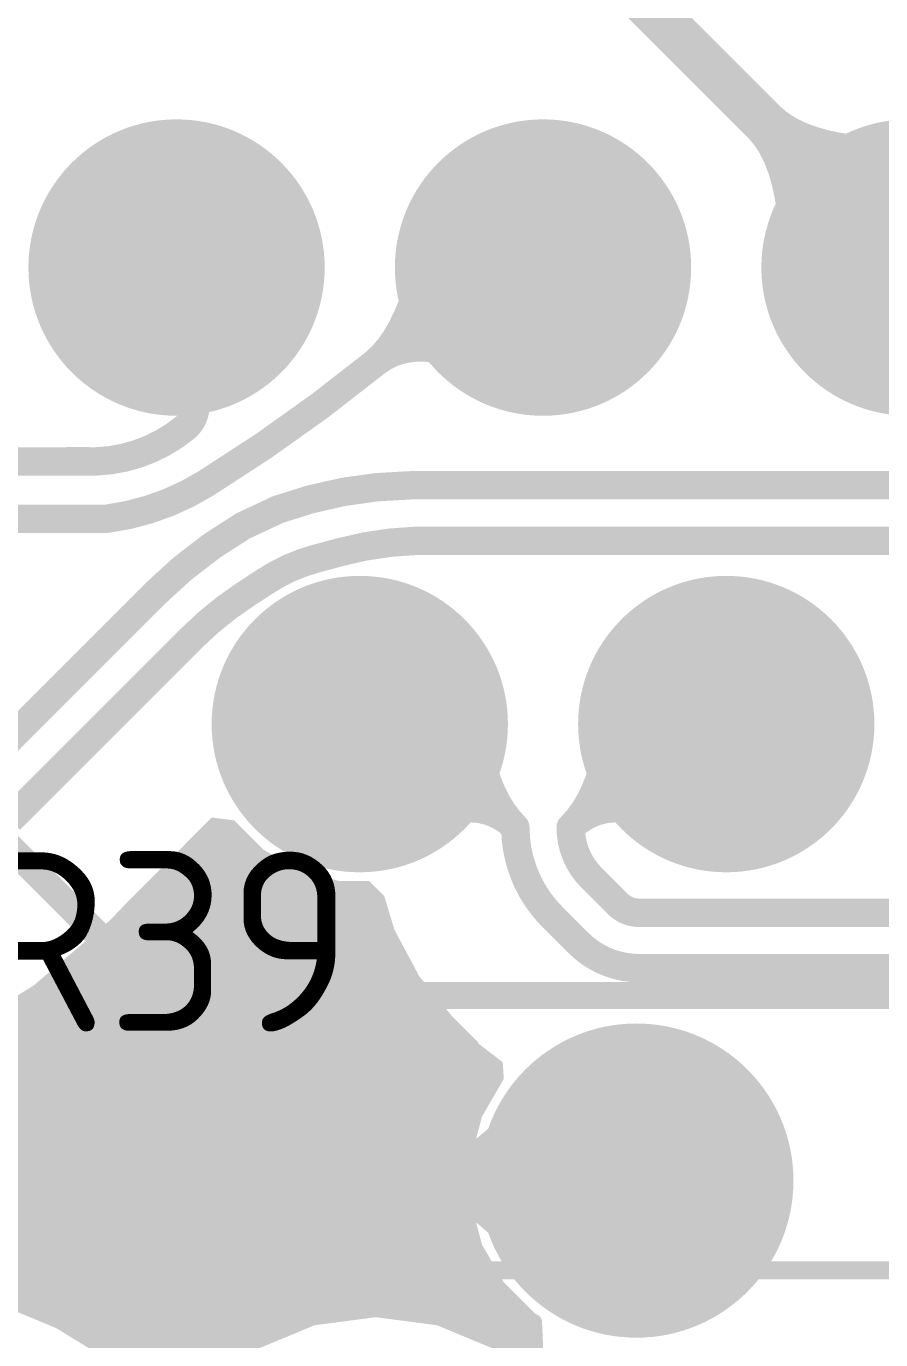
# Model space of a CAD drawing. Header units: inches. Extents: x -0.1 to 94.8, y -0.8 to 67.1.
# Drawn here: x 64.16 to 68.92, y 33.88 to 41.19 of the extents above; entities that cross this region are included whole.
import ezdxf

# ---------------------------------------------------------------- set-up
doc = ezdxf.new("R2010")
doc.units = ezdxf.units.IN
for name, color, linetype in [('Assembly Notes', 56, 'Continuous'), ('Board Layer Stack Bottom Solder', 6, 'Continuous'), ('Bottom Layer', 5, 'Continuous'), ('Layer 1', 76, 'Continuous'), ('Layer 2', 16, 'Continuous'), ('Mechanical 20', 56, 'Continuous'), ('Multi-Layer', 9, 'Continuous'), ('Pad Holes', 156, 'Continuous'), ('Top Layer', 1, 'Continuous'), ('Top Overlay', 2, 'Continuous'), ('Top Paste', 8, 'Continuous'), ('Top Solder', 216, 'Continuous')]:
    doc.layers.add(name, color=color, linetype=linetype)
doc.styles.add('GOST type B', font='', dxfattribs={"height": 0.2})
doc.styles.get('GOST type B').set_extended_font_data('GOST type B')

# ---------------------------------------------------------------- blocks, each defined once
blk = doc.blocks.new('JK00136NL_B_55')
at = {"layer": 'Mechanical 20'}
blk.add_lwpolyline([(17.51000054, 10.24199882, 0.0999998, 0.0999998, 0), (17.51000054, -10.24199882, 0.0999998, 0.0999998, 0)], format="xyseb", dxfattribs=at)
blk = doc.blocks.new('JK00136NL_B_56')
at = {"layer": 'Board Layer Stack Bottom Solder'}
h = blk.add_hatch(color=6, dxfattribs=at)
edge = h.paths.add_edge_path()
edge.add_arc((9.660001, 5.09999996), 0.8245983, 0, 360)
h = blk.add_hatch(color=6, dxfattribs=at)
edge = h.paths.add_edge_path()
edge.add_arc((12.200001, 4.07999946), 0.8245983, 0, 360)
h = blk.add_hatch(color=6, dxfattribs=at)
edge = h.paths.add_edge_path()
edge.add_arc((14.740001, 3.58000046), 0.8741003599999999, 0, 360)
h = blk.add_hatch(color=6, dxfattribs=at)
edge = h.paths.add_edge_path()
edge.add_arc((9.660001, 3.05999896), 0.8245983, 0, 360)
h = blk.add_hatch(color=6, dxfattribs=at)
edge = h.paths.add_edge_path()
edge.add_arc((12.200001, 2.040001), 0.8245983, 0, 360)
h = blk.add_hatch(color=6, dxfattribs=at)
edge = h.paths.add_edge_path()
edge.add_arc((9.660001, 1.0200005), 0.8245983, 0, 360)
at = {"layer": 'Bottom Layer'}
h = blk.add_hatch(color=5, dxfattribs=at)
edge = h.paths.add_edge_path()
edge.add_arc((9.660001, 5.09999996), 0.7229983, 0, 360)
h = blk.add_hatch(color=5, dxfattribs=at)
edge = h.paths.add_edge_path()
edge.add_arc((12.200001, 4.07999946), 0.7229983, 0, 360)
h = blk.add_hatch(color=5, dxfattribs=at)
edge = h.paths.add_edge_path()
edge.add_arc((14.740001, 3.58000046), 0.77250036, 0, 360)
h = blk.add_hatch(color=5, dxfattribs=at)
edge = h.paths.add_edge_path()
edge.add_arc((9.660001, 3.05999896), 0.7229983, 0, 360)
h = blk.add_hatch(color=5, dxfattribs=at)
edge = h.paths.add_edge_path()
edge.add_arc((12.200001, 2.040001), 0.7229983, 0, 360)
h = blk.add_hatch(color=5, dxfattribs=at)
edge = h.paths.add_edge_path()
edge.add_arc((9.660001, 1.0200005), 0.7229983, 0, 360)
at = {"layer": 'Layer 1'}
h = blk.add_hatch(color=76, dxfattribs=at)
edge = h.paths.add_edge_path()
edge.add_arc((9.660001, 5.09999996), 0.7229983, 0, 360)
h = blk.add_hatch(color=76, dxfattribs=at)
edge = h.paths.add_edge_path()
edge.add_arc((12.200001, 4.07999946), 0.7229983, 0, 360)
h = blk.add_hatch(color=76, dxfattribs=at)
edge = h.paths.add_edge_path()
edge.add_arc((14.740001, 3.58000046), 0.77250036, 0, 360)
h = blk.add_hatch(color=76, dxfattribs=at)
edge = h.paths.add_edge_path()
edge.add_arc((9.660001, 3.05999896), 0.7229983, 0, 360)
h = blk.add_hatch(color=76, dxfattribs=at)
edge = h.paths.add_edge_path()
edge.add_arc((12.200001, 2.040001), 0.7229983, 0, 360)
h = blk.add_hatch(color=76, dxfattribs=at)
edge = h.paths.add_edge_path()
edge.add_arc((9.660001, 1.0200005), 0.7229983, 0, 360)
at = {"layer": 'Layer 2'}
h = blk.add_hatch(color=16, dxfattribs=at)
edge = h.paths.add_edge_path()
edge.add_arc((9.660001, 5.09999996), 0.7229983, 0, 360)
h = blk.add_hatch(color=16, dxfattribs=at)
edge = h.paths.add_edge_path()
edge.add_arc((12.200001, 4.07999946), 0.7229983, 0, 360)
h = blk.add_hatch(color=16, dxfattribs=at)
edge = h.paths.add_edge_path()
edge.add_arc((14.740001, 3.58000046), 0.77250036, 0, 360)
h = blk.add_hatch(color=16, dxfattribs=at)
edge = h.paths.add_edge_path()
edge.add_arc((9.660001, 3.05999896), 0.7229983, 0, 360)
h = blk.add_hatch(color=16, dxfattribs=at)
edge = h.paths.add_edge_path()
edge.add_arc((12.200001, 2.040001), 0.7229983, 0, 360)
h = blk.add_hatch(color=16, dxfattribs=at)
edge = h.paths.add_edge_path()
edge.add_arc((9.660001, 1.0200005), 0.7229983, 0, 360)
at = {"layer": 'Multi-Layer'}
h = blk.add_hatch(color=9, dxfattribs=at)
edge = h.paths.add_edge_path()
edge.add_arc((9.660001, 5.09999996), 0.7229983, 0, 360)
h = blk.add_hatch(color=9, dxfattribs=at)
edge = h.paths.add_edge_path()
edge.add_arc((12.200001, 4.07999946), 0.7229983, 0, 360)
h = blk.add_hatch(color=9, dxfattribs=at)
edge = h.paths.add_edge_path()
edge.add_arc((14.740001, 3.58000046), 0.77250036, 0, 360)
h = blk.add_hatch(color=9, dxfattribs=at)
edge = h.paths.add_edge_path()
edge.add_arc((9.660001, 3.05999896), 0.7229983, 0, 360)
h = blk.add_hatch(color=9, dxfattribs=at)
edge = h.paths.add_edge_path()
edge.add_arc((12.200001, 2.040001), 0.7229983, 0, 360)
h = blk.add_hatch(color=9, dxfattribs=at)
edge = h.paths.add_edge_path()
edge.add_arc((9.660001, 1.0200005), 0.7229983, 0, 360)
at = {"layer": 'Pad Holes'}
h = blk.add_hatch(color=7, dxfattribs=at)
edge = h.paths.add_edge_path()
edge.add_arc((9.660001, 5.09999996), 0.44500038, 0, 360)
h = blk.add_hatch(color=7, dxfattribs=at)
edge = h.paths.add_edge_path()
edge.add_arc((12.200001, 4.07999946), 0.44500038, 0, 360)
h = blk.add_hatch(color=7, dxfattribs=at)
edge = h.paths.add_edge_path()
edge.add_arc((14.740001, 3.58000046), 0.51500024, 0, 360)
h = blk.add_hatch(color=7, dxfattribs=at)
edge = h.paths.add_edge_path()
edge.add_arc((9.660001, 3.05999896), 0.44500038, 0, 360)
h = blk.add_hatch(color=7, dxfattribs=at)
edge = h.paths.add_edge_path()
edge.add_arc((12.200001, 2.040001), 0.44500038, 0, 360)
h = blk.add_hatch(color=7, dxfattribs=at)
edge = h.paths.add_edge_path()
edge.add_arc((9.660001, 1.0200005), 0.44500038, 0, 360)
at = {"layer": 'Top Layer'}
h = blk.add_hatch(color=1, dxfattribs=at)
edge = h.paths.add_edge_path()
edge.add_arc((9.660001, 5.09999996), 0.7229983, 0, 360)
h = blk.add_hatch(color=1, dxfattribs=at)
edge = h.paths.add_edge_path()
edge.add_arc((12.200001, 4.07999946), 0.7229983, 0, 360)
h = blk.add_hatch(color=1, dxfattribs=at)
edge = h.paths.add_edge_path()
edge.add_arc((14.740001, 3.58000046), 0.77250036, 0, 360)
h = blk.add_hatch(color=1, dxfattribs=at)
edge = h.paths.add_edge_path()
edge.add_arc((9.660001, 3.05999896), 0.7229983, 0, 360)
h = blk.add_hatch(color=1, dxfattribs=at)
edge = h.paths.add_edge_path()
edge.add_arc((12.200001, 2.040001), 0.7229983, 0, 360)
h = blk.add_hatch(color=1, dxfattribs=at)
edge = h.paths.add_edge_path()
edge.add_arc((9.660001, 1.0200005), 0.7229983, 0, 360)
at = {"layer": 'Top Solder'}
h = blk.add_hatch(color=216, dxfattribs=at)
edge = h.paths.add_edge_path()
edge.add_arc((9.660001, 5.09999996), 0.8245983, 0, 360)
h = blk.add_hatch(color=216, dxfattribs=at)
edge = h.paths.add_edge_path()
edge.add_arc((12.200001, 4.07999946), 0.8245983, 0, 360)
h = blk.add_hatch(color=216, dxfattribs=at)
edge = h.paths.add_edge_path()
edge.add_arc((14.740001, 3.58000046), 0.8741003599999999, 0, 360)
h = blk.add_hatch(color=216, dxfattribs=at)
edge = h.paths.add_edge_path()
edge.add_arc((9.660001, 3.05999896), 0.8245983, 0, 360)
h = blk.add_hatch(color=216, dxfattribs=at)
edge = h.paths.add_edge_path()
edge.add_arc((12.200001, 2.040001), 0.8245983, 0, 360)
h = blk.add_hatch(color=216, dxfattribs=at)
edge = h.paths.add_edge_path()
edge.add_arc((9.660001, 1.0200005), 0.8245983, 0, 360)
blk = doc.blocks.new('0402R_64')
at = {"layer": 'Top Layer'}
for points in [[(-0.9144990599999999, -0.3049993899999999), (-0.9144990599999999, 0.30499939), (-0.27949906, 0.3049993899999999), (-0.27949906, -0.30499939)], [(0.27949906, -0.3049993899999999), (0.27949906, 0.30499939), (0.9144990599999999, 0.3049993899999999), (0.9144990599999999, -0.30499939)]]:
    blk.add_hatch(color=1, dxfattribs=at).paths.add_polyline_path(points)
at = {"layer": 'Top Paste'}
for points in [[(-0.9144990599999999, -0.3049993899999999), (-0.9144990599999999, 0.30499939), (-0.27949906, 0.3049993899999999), (-0.27949906, -0.30499939)], [(0.27949906, -0.3049993899999999), (0.27949906, 0.30499939), (0.9144990599999999, 0.3049993899999999), (0.9144990599999999, -0.30499939)]]:
    blk.add_hatch(color=8, dxfattribs=at).paths.add_polyline_path(points)
at = {"layer": 'Top Solder'}
for points in [[(-1.01609906, -0.40659939), (-1.01609906, 0.40659939), (-0.17789906, 0.40659939), (-0.17789906, -0.40659939)], [(0.17789906, -0.40659939), (0.17789906, 0.40659939), (1.01609906, 0.40659939), (1.01609906, -0.40659939)]]:
    blk.add_hatch(color=216, dxfattribs=at).paths.add_polyline_path(points)
at = {"layer": 'Assembly Notes'}
for points in [[(-1.00000054, -0.3999992, 0.1499997, 0.1499997, 0), (-1.00000054, 0.3999992, 0.1499997, 0.1499997, 0)], [(-1.00000054, 0.3999992, 0.1499997, 0.1499997, 0), (1.00000054, 0.3999992, 0.1499997, 0.1499997, 0)], [(1.00000054, -0.3999992, 0.1499997, 0.1499997, 0), (1.00000054, 0.3999992, 0.1499997, 0.1499997, 0)], [(-1.00000054, -0.3999992, 0.1499997, 0.1499997, 0), (1.00000054, -0.3999992, 0.1499997, 0.1499997, 0)]]:
    blk.add_lwpolyline(points, format="xyseb", dxfattribs=at)
for points in [[(-1.0375011, 0.3999992, 0.07499858, 0.07499858, 1), (-0.96249998, 0.3999992, 0.07499858, 0.07499858, 1)], [(-1.0375011, 0.3999992, 0.07499858, 0.07499858, 1), (-0.96249998, 0.3999992, 0.07499858, 0.07499858, 1)], [(0.96249998, 0.3999992, 0.07499858, 0.07499858, 1), (1.0375011, 0.3999992, 0.07499858, 0.07499858, 1)], [(0.96249998, 0.3999992, 0.07499858, 0.07499858, 1), (1.0375011, 0.3999992, 0.07499858, 0.07499858, 1)], [(-1.0375011, -0.3999992, 0.07499858, 0.07499858, 1), (-0.96249998, -0.3999992, 0.07499858, 0.07499858, 1)], [(-1.0375011, -0.3999992, 0.07499858, 0.07499858, 1), (-0.96249998, -0.3999992, 0.07499858, 0.07499858, 1)], [(0.96249998, -0.3999992, 0.07499858, 0.07499858, 1), (1.0375011, -0.3999992, 0.07499858, 0.07499858, 1)], [(0.96249998, -0.3999992, 0.07499858, 0.07499858, 1), (1.0375011, -0.3999992, 0.07499858, 0.07499858, 1)]]:
    blk.add_lwpolyline(points, format="xyseb", close=True, dxfattribs=at)
at = {"layer": 'Top Overlay'}
for points in [[(-0.37500052, 0.5499989, 0.1499997, 0.1499997, 0), (0.37500052, 0.5499989, 0.1499997, 0.1499997, 0)], [(-0.37500052, -0.5499989, 0.1499997, 0.1499997, 0), (0.37500052, -0.5499989, 0.1499997, 0.1499997, 0)]]:
    blk.add_lwpolyline(points, format="xyseb", dxfattribs=at)
for points in [[(-0.41250108, 0.5499989, 0.07499858, 0.07499858, 1), (-0.33749996, 0.5499989, 0.07499858, 0.07499858, 1)], [(0.33749996, 0.5499989, 0.07499858, 0.07499858, 1), (0.41250108, 0.5499989, 0.07499858, 0.07499858, 1)], [(-0.41250108, -0.5499989, 0.07499858, 0.07499858, 1), (-0.33749996, -0.5499989, 0.07499858, 0.07499858, 1)], [(0.33749996, -0.5499989, 0.07499858, 0.07499858, 1), (0.41250108, -0.5499989, 0.07499858, 0.07499858, 1)]]:
    blk.add_lwpolyline(points, format="xyseb", close=True, dxfattribs=at)
at = {"layer": 'Assembly Notes', "style": 'GOST type B'}
blk.add_text('R39', height=1.00000054, rotation=360, dxfattribs=at).set_placement((-1.07499912, 0.8000009399999999))

msp = doc.modelspace()

# ---------------------------------------------------------------- hatches: boundary and pattern name
at = {"layer": 'Bottom Layer'}
for points in [[(66.05216406, 39.37851154), (66.0875234, 39.41115308), (66.1212546, 39.45032242), (66.15335511999999, 39.49601702), (66.1838275, 39.54823688), (66.2126692, 39.60698708), (66.23988275999999, 39.67226), (66.26546563999999, 39.74406326), (66.31174444, 39.90724556), (66.33244036, 39.99862714), (66.68244728, 39.2216005), (66.61650633999999, 39.25644168), (66.55342544, 39.28430294), (66.49320458, 39.30518428), (66.4358463, 39.31908316), (66.38134806, 39.32599958), (66.32970986, 39.32593354), (66.28093424000001, 39.31888757999999), (66.23501866, 39.30485915999999), (66.19196312, 39.28385082), (66.15176762, 39.25586002)], [(66.83013812, 36.67913669999999), (66.79567540000001, 36.70913156), (66.75885301999999, 36.73253766), (66.71967606, 36.74935754), (66.67814197999999, 36.75959374), (66.63425332, 36.76324117999999), (66.58800753999999, 36.7603024), (66.53940464, 36.75077993999999), (66.48844715999999, 36.73466871999999), (66.43513256, 36.71197128), (66.37946084, 36.68269016), (66.74183248, 37.35107338), (66.74774305999999, 37.27672758), (66.76896221999999, 37.14025084), (66.78426826, 37.0781199), (66.80270612, 37.02006312), (66.82427326, 36.96607796), (66.84897476, 36.91616441999999), (66.87680554, 36.87032504), (66.90776814, 36.82855728), (66.94186256, 36.79086114)], [(67.13813852, 36.79086114), (67.17223294, 36.82855728), (67.20319554, 36.87032504), (67.23102632, 36.91616441999999), (67.25572781999999, 36.96607796), (67.27729495999999, 37.02006058), (67.29573282, 37.07811736), (67.31103886, 37.1402483), (67.32321307999999, 37.20644832), (67.33225548, 37.2767225), (67.33816605999999, 37.35106829999999), (67.7005377, 36.68269016), (67.64486597999999, 36.71197382), (67.59155138, 36.73466871999999), (67.5405939, 36.75077993999999), (67.491991, 36.7603024), (67.44574776, 36.76324117999999), (67.40185656, 36.75959374), (67.36032502, 36.74935754), (67.32114806, 36.73253766), (67.28432568, 36.70913156), (67.24986296, 36.67913669999999)], [(65.32142891999999, 36.77396252), (65.48396606, 36.61142538), (65.68303601999999, 36.49649291999999), (65.90506758, 36.43700104), (66.07281934, 36.43700104), (66.15585702, 36.35396335999999), (66.2132534, 36.16475876), (66.35095442, 35.90713672), (66.53626774, 35.68133072), (66.53658777999999, 35.68165076), (66.53659794, 35.68164314), (66.68161923999999, 35.53662184), (66.67869824, 35.53370084), (66.81577696, 35.42851435999999), (66.82181453999999, 35.33642412), (66.70036697999998, 35.12607147999999), (66.63749944, 34.89144914), (66.63749944, 34.64854894), (66.70036697999998, 34.4139266), (66.82181453999999, 34.20357142), (66.99357187999999, 34.03181408), (67.02265995999998, 34.0150196), (67.03402899999999, 33.99287842), (67.04073968, 33.83759551999999), (66.98750382, 33.7967447), (66.83181452, 33.78868528), (66.82598776, 33.79315568), (66.81128369999999, 33.7992466), (66.76627998, 33.83378044), (66.44923464, 33.96510352), (66.10900418, 34.00989642), (65.76877372, 33.96510352), (65.45172837999999, 33.83378044), (65.29472843999999, 33.71330824), (65.17947339999999, 33.62487814), (65.17946324, 33.6248629), (65.17947086, 33.62485528), (65.17800528, 33.61782964), (65.07246319999999, 33.51145444), (65.03027379999999, 33.46926504), (64.82013959999999, 33.64873636), (64.32863943999999, 33.94992956), (63.7960751, 34.17052348), (63.23555806, 34.30509267999999), (62.66089321999999, 34.35031992), (62.66089321999999, 34.34571998), (61.38197528, 34.34571998), (61.28154875999999, 34.49572222), (61.32249864, 34.64854894), (61.32249864, 34.89144914), (61.28199072, 35.04262232), (61.39027092, 35.18178892), (61.39197779999999, 35.1825179), (61.56712095999999, 35.16526622), (61.56712095999999, 35.16628222), (61.92111059999999, 35.16628222), (62.07112807999999, 35.16179658), (62.2181636, 35.17337389999999), (62.63882315999999, 35.20648026), (63.19254062, 35.33941624), (63.7186432, 35.55733554), (64.20417943999999, 35.85487114), (64.51730048, 36.12230519999999), (64.6293602, 36.21800224), (64.73224544, 36.32608686), (65.19657013999999, 36.7904014)]]:
    msp.add_hatch(color=5, dxfattribs=at).paths.add_polyline_path(points)
at = {"layer": 'Layer 2'}
msp.add_hatch(color=16, dxfattribs=at).paths.add_polyline_path([(68.35810559999999, 40.74866882), (68.39783881999999, 40.71432548), (68.44462562, 40.68370578), (68.49846346, 40.65681734), (68.55935234, 40.63365508), (68.62729225999999, 40.61422154), (68.70228576, 40.59851418), (68.78432776, 40.58653553999999), (68.87342334, 40.57828308), (69.07276762000001, 40.57296178), (68.35703626, 39.85723042), (68.35623869999999, 39.96042807999999), (68.3434625, 40.14567028), (68.33148386, 40.22771228), (68.3157765, 40.30270578), (68.29634295999999, 40.3706457), (68.2731807, 40.43153458), (68.24629225999999, 40.48537242), (68.21567256, 40.53215922), (68.18132922, 40.57189244)])
at = {"layer": 'Top Layer'}
for points in [[(66.32764738, 34.84499761999999), (66.37480248, 34.84965598), (66.42660323999999, 34.86362852), (66.4830522, 34.88691524), (66.54414682, 34.91951868), (66.60989218, 34.9614363), (66.6802832, 35.0126681), (66.83500729999999, 35.14307932), (66.91934291999999, 35.2222562), (67.0083242, 35.3107498), (67.0083242, 34.22924828), (66.91934291999999, 34.31774188), (66.6802832, 34.52732998), (66.60989218, 34.57856178), (66.54414682, 34.6204794), (66.4830522, 34.65308284), (66.42660323999999, 34.67636956), (66.37480248, 34.6903421), (66.32764738, 34.69500046)], [(65.9614505, 34.69500046), (65.93295169999999, 34.69424862), (65.90745009999999, 34.69199818), (65.88495078, 34.68824914), (65.8654512, 34.68299896), (65.84895136, 34.67625018), (65.83545126, 34.66800026), (65.8249509, 34.6582492), (65.81745027999999, 34.64699954), (65.81295194, 34.63424874), (65.8114508, 34.61999934), (65.8114508, 34.91999874), (65.81295194, 34.90574934), (65.81745027999999, 34.89299854), (65.8249509, 34.88174888), (65.83545126, 34.87199782), (65.84895136, 34.8637479), (65.8654512, 34.85699912), (65.88495078, 34.85174894), (65.90745009999999, 34.8479999), (65.93295169999999, 34.84574945999999), (65.9614505, 34.84499761999999)], [(63.88248335999999, 34.48554698), (63.90266619999999, 34.50676106), (63.9207891, 34.5279726), (63.93684952, 34.54918668), (63.95085254, 34.57040076), (63.96279308, 34.5916123), (63.97267622, 34.61282637999999), (63.98049688, 34.63403792), (63.98625759999999, 34.655252), (63.98995584, 34.67646608), (63.99159667999999, 34.69767761999999), (64.2131812, 34.50109686), (64.19196966, 34.49945602), (64.17075557999999, 34.49575778), (64.1495415, 34.48999706), (64.12832995999999, 34.4821764), (64.10711588, 34.47229326), (64.08590434, 34.46035272), (64.06469025999999, 34.4463497), (64.04347618, 34.43028928), (64.02226464, 34.41216638), (64.00105056, 34.39198354)]]:
    msp.add_hatch(color=1, dxfattribs=at).paths.add_polyline_path(points)

# ---------------------------------------------------------------- linework, layer by layer
at = {"layer": 'Bottom Layer'}
for points in [[(66.70576956, 39.85371251999999, 0.1580007, 0.1580007, -0.2552400871503728), (66.85173574, 39.89408074, 0.1580007, 0.1580007, 0)], [(64.99999954, 39.84999903999999, 0.1580007, 0.1580007, -0.198912367379658), (65.1050006, 39.59650449999999, 0.1580007, 0.1580007, 0)], [(66.70576956, 39.85371251999999, 0.1580007, 0.1580007, -0.02219064172244744), (66.10196583999999, 39.31718578, 0.1580007, 0.1580007, 0)], [(66.85173574, 39.8940782, 0.1580007, 0.1580007, 0), (67.039998, 39.84999903999999, 0.1580007, 0.1580007, 0)], [(65.1050006, 39.0799701, 0.1580007, 0.1580007, 0), (65.1050006, 39.59650449999999, 0.1580007, 0.1580007, 0)], [(66.10196583999999, 39.31718578, 0.1580007, 0.1580007, -0.03165350449401767), (65.16390828, 38.64918356, 0.1580007, 0.1580007, 0)], [(65.1050006, 39.0799701, 0.1580007, 0.1580007, -0.2214445276182869), (65.0479903, 38.95935058, 0.1580007, 0.1580007, 0)], [(65.0479903, 38.95935058, 0.1580007, 0.1580007, -0.1862869407454734), (64.48108515999999, 38.77191636, 0.1580007, 0.1580007, 0)], [(58.27535461999999, 38.76000376, 0.1580007, 0.1580007, 0), (64.47048828, 38.77189604, 0.1580007, 0.1580007, 0)], [(64.47048828, 38.77189604, 0.1580007, 0.1580007, 0), (64.48108515999999, 38.77191636, 0.1580007, 0.1580007, 0)], [(65.16281607999998, 38.64850791999999, 0.1580007, 0.1580007, -0.1063952144898452), (64.61672878, 38.45325558, 0.1580007, 0.1580007, 0)], [(65.16390828, 38.64918356, 0.1580007, 0.1580007, -3.530203617120191e-05), (65.16281607999998, 38.64850538, 0.1580007, 0.1580007, 0)], [(65.56313278, 38.50302942, 0.1580007, 0.1580007, -0.08323086044356093), (66.30467816, 38.63866796, 0.1580007, 0.1580007, 0)], [(66.30467816, 38.63866796, 0.1580007, 0.1580007, -0.002142119917915694), (66.30603198, 38.63867558, 0.1580007, 0.1580007, 0)], [(66.30603198, 38.63867304, 0.1580007, 0.1580007, 0), (66.37062925999999, 38.63873146, 0.1580007, 0.1580007, 0)], [(66.37062925999999, 38.63873146, 0.1580007, 0.1580007, 0), (69.08796698, 38.63873146, 0.1580007, 0.1580007, 0)], [(58.27535208, 38.45200336, 0.1580007, 0.1580007, 0), (64.59775752, 38.45200336, 0.1580007, 0.1580007, 0)], [(64.61672878, 38.45325558, 0.1580007, 0.1580007, -0.03010937999157923), (64.59775752, 38.45200336, 0.1580007, 0.1580007, 0)], [(65.36963811999999, 38.41232856, 0.1580007, 0.1580007, 0), (65.56313278, 38.50302942, 0.1580007, 0.1580007, 0)], [(64.88314937999999, 38.03814592, 0.1580007, 0.1580007, -0.06306823029836557), (65.36963811999999, 38.41232856, 0.1580007, 0.1580007, 0)], [(65.90944146, 38.26628617999999, 0.1580007, 0.1580007, -0.05819328586848486), (66.33464253999999, 38.3295906, 0.1580007, 0.1580007, 0)], [(66.33464253999999, 38.3295906, 0.1580007, 0.1580007, 0), (66.34257496, 38.32959314, 0.1580007, 0.1580007, 0)], [(66.34257496, 38.32959314, 0.1580007, 0.1580007, 0), (69.08523394, 38.32959821999999, 0.1580007, 0.1580007, 0)], [(65.4994626, 38.10708406, 0.1580007, 0.1580007, -0.07877952850216821), (65.77153724, 38.22900406, 0.1580007, 0.1580007, 0)], [(65.77153724, 38.22900152, 0.1580007, 0.1580007, 0), (65.90944146, 38.26628617999999, 0.1580007, 0.1580007, 0)], [(65.37985146, 38.02897144, 0.1580007, 0.1580007, 0), (65.4994626, 38.10708406, 0.1580007, 0.1580007, 0)], [(63.82429449999999, 36.97930628, 0.1580007, 0.1580007, 0), (64.88274551999999, 38.03774206, 0.1580007, 0.1580007, 0)], [(64.88274551999999, 38.03774206, 0.1580007, 0.1580007, 0), (64.88314937999999, 38.03814592, 0.1580007, 0.1580007, 0)], [(65.08345378, 37.7884563, 0.1580007, 0.1580007, -0.05163380914881086), (65.37985146, 38.02897144, 0.1580007, 0.1580007, 0)], [(64.07275222, 36.77776998, 0.1580007, 0.1580007, 0), (65.08345378, 37.7884563, 0.1580007, 0.1580007, 0)], [(66.02000004, 37.30999904, 0.1580007, 0.1580007, -0.198912367379658), (66.51676816, 37.1042311, 0.1580007, 0.1580007, 0)], [(67.56323291999999, 37.10423364, 0.1580007, 0.1580007, -0.198912367379658), (68.05999849999999, 37.30999904, 0.1580007, 0.1580007, 0)], [(66.51676816, 37.1042311, 0.1580007, 0.1580007, 0), (66.88600034, 36.73499892, 0.1580007, 0.1580007, 0)], [(67.19400073999999, 36.73499892, 0.1580007, 0.1580007, 0), (67.56323546, 37.10423364, 0.1580007, 0.1580007, 0)], [(67.09217722, 36.2372402, 0.1580007, 0.1580007, -0.198912367379658), (66.88600034, 36.73499892, 0.1580007, 0.1580007, 0)], [(67.30996698, 36.45503249999999, 0.1580007, 0.1580007, -0.198912367379658), (67.19400073999999, 36.73499892, 0.1580007, 0.1580007, 0)], [(67.30996698, 36.45503249999999, 0.1580007, 0.1580007, 0), (67.45499844, 36.31000104, 0.1580007, 0.1580007, 0)], [(67.57570177999999, 36.26000368, 0.1580007, 0.1580007, -0.198912367379658), (67.45499844, 36.31000104, 0.1580007, 0.1580007, 0)], [(67.57570177999999, 36.26000368, 0.1580007, 0.1580007, 0), (70.28073574, 36.26000368, 0.1580007, 0.1580007, 0)], [(67.09217722, 36.23724274, 0.1580007, 0.1580007, 0), (67.23720868, 36.09221128, 0.1580007, 0.1580007, 0)], [(67.57570177999999, 35.95200328, 0.1580007, 0.1580007, -0.198912367379658), (67.23720868, 36.09221128, 0.1580007, 0.1580007, 0)], [(67.57570177999999, 35.95200328, 0.1580007, 0.1580007, 0), (70.28073828, 35.95200328, 0.1580007, 0.1580007, 0)]]:
    msp.add_lwpolyline(points, format="xyseb", dxfattribs=at)
for points in [[(64.9605, 39.84999903999999, 0.07899908, 0.07899908, 1), (65.03949908, 39.84999903999999, 0.07899908, 0.07899908, 1)], [(66.66627002, 39.85371251999999, 0.07899908, 0.07899908, 1), (66.74526909999999, 39.85371251999999, 0.07899908, 0.07899908, 1)], [(66.66627002, 39.85371251999999, 0.07899908, 0.07899908, 1), (66.74526909999999, 39.85371251999999, 0.07899908, 0.07899908, 1)], [(66.81223619999999, 39.89408074, 0.07899908, 0.07899908, 1), (66.89123527999999, 39.89408074, 0.07899908, 0.07899908, 1)], [(66.81223619999999, 39.8940782, 0.07899908, 0.07899908, 1), (66.89123527999999, 39.8940782, 0.07899908, 0.07899908, 1)], [(67.00049845999999, 39.84999903999999, 0.07899908, 0.07899908, 1), (67.07949753999999, 39.84999903999999, 0.07899908, 0.07899908, 1)], [(65.06550105999999, 39.59650449999999, 0.07899908, 0.07899908, 1), (65.14450013999999, 39.59650449999999, 0.07899908, 0.07899908, 1)], [(65.06550105999999, 39.59650449999999, 0.07899908, 0.07899908, 1), (65.14450013999999, 39.59650449999999, 0.07899908, 0.07899908, 1)], [(66.0624663, 39.31718578, 0.07899908, 0.07899908, 1), (66.14146538, 39.31718578, 0.07899908, 0.07899908, 1)], [(66.0624663, 39.31718578, 0.07899908, 0.07899908, 1), (66.14146538, 39.31718578, 0.07899908, 0.07899908, 1)], [(65.06550105999999, 39.0799701, 0.07899908, 0.07899908, 1), (65.14450013999999, 39.0799701, 0.07899908, 0.07899908, 1)], [(65.06550105999999, 39.0799701, 0.07899908, 0.07899908, 1), (65.14450013999999, 39.0799701, 0.07899908, 0.07899908, 1)], [(65.00849076, 38.95935058, 0.07899908, 0.07899908, 1), (65.08748984, 38.95935058, 0.07899908, 0.07899908, 1)], [(65.00849076, 38.95935058, 0.07899908, 0.07899908, 1), (65.08748984, 38.95935058, 0.07899908, 0.07899908, 1)], [(64.43098874, 38.77189604, 0.07899908, 0.07899908, 1), (64.50998782, 38.77189604, 0.07899908, 0.07899908, 1)], [(64.43098874, 38.77189604, 0.07899908, 0.07899908, 1), (64.50998782, 38.77189604, 0.07899908, 0.07899908, 1)], [(64.44158562, 38.77191636, 0.07899908, 0.07899908, 1), (64.5205847, 38.77191636, 0.07899908, 0.07899908, 1)], [(64.44158562, 38.77191636, 0.07899908, 0.07899908, 1), (64.5205847, 38.77191636, 0.07899908, 0.07899908, 1)], [(65.12331654, 38.64850791999999, 0.07899908, 0.07899908, 1), (65.20231562, 38.64850791999999, 0.07899908, 0.07899908, 1)], [(65.12331654, 38.64850538, 0.07899908, 0.07899908, 1), (65.20231562, 38.64850538, 0.07899908, 0.07899908, 1)], [(65.12440873999999, 38.64918356, 0.07899908, 0.07899908, 1), (65.20340782, 38.64918356, 0.07899908, 0.07899908, 1)], [(65.12440873999999, 38.64918356, 0.07899908, 0.07899908, 1), (65.20340782, 38.64918356, 0.07899908, 0.07899908, 1)], [(66.26517862, 38.63866796, 0.07899908, 0.07899908, 1), (66.34417769999999, 38.63866796, 0.07899908, 0.07899908, 1)], [(66.26517862, 38.63866796, 0.07899908, 0.07899908, 1), (66.34417769999999, 38.63866796, 0.07899908, 0.07899908, 1)], [(66.26653243999999, 38.63867558, 0.07899908, 0.07899908, 1), (66.34553152, 38.63867558, 0.07899908, 0.07899908, 1)], [(66.26653243999999, 38.63867304, 0.07899908, 0.07899908, 1), (66.34553152, 38.63867304, 0.07899908, 0.07899908, 1)], [(66.33112971999999, 38.63873146, 0.07899908, 0.07899908, 1), (66.4101288, 38.63873146, 0.07899908, 0.07899908, 1)], [(66.33112971999999, 38.63873146, 0.07899908, 0.07899908, 1), (66.4101288, 38.63873146, 0.07899908, 0.07899908, 1)], [(64.55825798, 38.45200336, 0.07899908, 0.07899908, 1), (64.63725706, 38.45200336, 0.07899908, 0.07899908, 1)], [(64.55825798, 38.45200336, 0.07899908, 0.07899908, 1), (64.63725706, 38.45200336, 0.07899908, 0.07899908, 1)], [(64.57722924, 38.45325558, 0.07899908, 0.07899908, 1), (64.65622832, 38.45325558, 0.07899908, 0.07899908, 1)], [(64.57722924, 38.45325558, 0.07899908, 0.07899908, 1), (64.65622832, 38.45325558, 0.07899908, 0.07899908, 1)], [(65.52363324, 38.50302942, 0.07899908, 0.07899908, 1), (65.60263232, 38.50302942, 0.07899908, 0.07899908, 1)], [(65.52363324, 38.50302942, 0.07899908, 0.07899908, 1), (65.60263232, 38.50302942, 0.07899908, 0.07899908, 1)], [(65.33013858, 38.41232856, 0.07899908, 0.07899908, 1), (65.40913766, 38.41232856, 0.07899908, 0.07899908, 1)], [(65.33013858, 38.41232856, 0.07899908, 0.07899908, 1), (65.40913766, 38.41232856, 0.07899908, 0.07899908, 1)], [(66.295143, 38.3295906, 0.07899908, 0.07899908, 1), (66.37414208, 38.3295906, 0.07899908, 0.07899908, 1)], [(66.295143, 38.3295906, 0.07899908, 0.07899908, 1), (66.37414208, 38.3295906, 0.07899908, 0.07899908, 1)], [(66.30307542, 38.32959314, 0.07899908, 0.07899908, 1), (66.3820745, 38.32959314, 0.07899908, 0.07899908, 1)], [(66.30307542, 38.32959314, 0.07899908, 0.07899908, 1), (66.3820745, 38.32959314, 0.07899908, 0.07899908, 1)], [(65.73203769999999, 38.22900406, 0.07899908, 0.07899908, 1), (65.81103678, 38.22900406, 0.07899908, 0.07899908, 1)], [(65.73203769999999, 38.22900152, 0.07899908, 0.07899908, 1), (65.81103678, 38.22900152, 0.07899908, 0.07899908, 1)], [(65.86994191999999, 38.26628617999999, 0.07899908, 0.07899908, 1), (65.94894099999999, 38.26628617999999, 0.07899908, 0.07899908, 1)], [(65.86994191999999, 38.26628617999999, 0.07899908, 0.07899908, 1), (65.94894099999999, 38.26628617999999, 0.07899908, 0.07899908, 1)], [(65.45996305999999, 38.10708406, 0.07899908, 0.07899908, 1), (65.53896214, 38.10708406, 0.07899908, 0.07899908, 1)], [(65.45996305999999, 38.10708406, 0.07899908, 0.07899908, 1), (65.53896214, 38.10708406, 0.07899908, 0.07899908, 1)], [(64.84324598, 38.03774206, 0.07899908, 0.07899908, 1), (64.92224506, 38.03774206, 0.07899908, 0.07899908, 1)], [(64.84324598, 38.03774206, 0.07899908, 0.07899908, 1), (64.92224506, 38.03774206, 0.07899908, 0.07899908, 1)], [(64.84364984, 38.03814592, 0.07899908, 0.07899908, 1), (64.92264892, 38.03814592, 0.07899908, 0.07899908, 1)], [(64.84364984, 38.03814592, 0.07899908, 0.07899908, 1), (64.92264892, 38.03814592, 0.07899908, 0.07899908, 1)], [(65.34035192, 38.02897144, 0.07899908, 0.07899908, 1), (65.419351, 38.02897144, 0.07899908, 0.07899908, 1)], [(65.34035192, 38.02897144, 0.07899908, 0.07899908, 1), (65.419351, 38.02897144, 0.07899908, 0.07899908, 1)], [(65.04395423999999, 37.7884563, 0.07899908, 0.07899908, 1), (65.12295332, 37.7884563, 0.07899908, 0.07899908, 1)], [(65.04395423999999, 37.7884563, 0.07899908, 0.07899908, 1), (65.12295332, 37.7884563, 0.07899908, 0.07899908, 1)], [(65.98050049999999, 37.30999904, 0.07899908, 0.07899908, 1), (66.05949958, 37.30999904, 0.07899908, 0.07899908, 1)], [(68.02049896, 37.30999904, 0.07899908, 0.07899908, 1), (68.09949803999999, 37.30999904, 0.07899908, 0.07899908, 1)], [(66.47726861999999, 37.1042311, 0.07899908, 0.07899908, 1), (66.55626769999999, 37.1042311, 0.07899908, 0.07899908, 1)], [(66.47726861999999, 37.1042311, 0.07899908, 0.07899908, 1), (66.55626769999999, 37.1042311, 0.07899908, 0.07899908, 1)], [(67.52373338, 37.10423364, 0.07899908, 0.07899908, 1), (67.60273246, 37.10423364, 0.07899908, 0.07899908, 1)], [(67.52373592, 37.10423364, 0.07899908, 0.07899908, 1), (67.602735, 37.10423364, 0.07899908, 0.07899908, 1)], [(66.8465008, 36.73499892, 0.07899908, 0.07899908, 1), (66.92549988, 36.73499892, 0.07899908, 0.07899908, 1)], [(66.8465008, 36.73499892, 0.07899908, 0.07899908, 1), (66.92549988, 36.73499892, 0.07899908, 0.07899908, 1)], [(67.1545012, 36.73499892, 0.07899908, 0.07899908, 1), (67.23350028, 36.73499892, 0.07899908, 0.07899908, 1)], [(67.1545012, 36.73499892, 0.07899908, 0.07899908, 1), (67.23350028, 36.73499892, 0.07899908, 0.07899908, 1)], [(67.27046743999999, 36.45503249999999, 0.07899908, 0.07899908, 1), (67.34946652, 36.45503249999999, 0.07899908, 0.07899908, 1)], [(67.27046743999999, 36.45503249999999, 0.07899908, 0.07899908, 1), (67.34946652, 36.45503249999999, 0.07899908, 0.07899908, 1)], [(67.4154989, 36.31000104, 0.07899908, 0.07899908, 1), (67.49449798, 36.31000104, 0.07899908, 0.07899908, 1)], [(67.4154989, 36.31000104, 0.07899908, 0.07899908, 1), (67.49449798, 36.31000104, 0.07899908, 0.07899908, 1)], [(67.53620224, 36.26000368, 0.07899908, 0.07899908, 1), (67.61520132, 36.26000368, 0.07899908, 0.07899908, 1)], [(67.53620224, 36.26000368, 0.07899908, 0.07899908, 1), (67.61520132, 36.26000368, 0.07899908, 0.07899908, 1)], [(67.05267768, 36.23724274, 0.07899908, 0.07899908, 1), (67.13167676, 36.23724274, 0.07899908, 0.07899908, 1)], [(67.05267768, 36.2372402, 0.07899908, 0.07899908, 1), (67.13167676, 36.2372402, 0.07899908, 0.07899908, 1)], [(67.19770914, 36.09221128, 0.07899908, 0.07899908, 1), (67.27670822, 36.09221128, 0.07899908, 0.07899908, 1)], [(67.19770914, 36.09221128, 0.07899908, 0.07899908, 1), (67.27670822, 36.09221128, 0.07899908, 0.07899908, 1)], [(67.53620224, 35.95200328, 0.07899908, 0.07899908, 1), (67.61520132, 35.95200328, 0.07899908, 0.07899908, 1)], [(67.53620224, 35.95200328, 0.07899908, 0.07899908, 1), (67.61520132, 35.95200328, 0.07899908, 0.07899908, 1)]]:
    msp.add_lwpolyline(points, format="xyseb", close=True, dxfattribs=at)
at = {"layer": 'Layer 2'}
msp.add_lwpolyline([(67.60499813999999, 41.3249999, 0.2499995, 0.2499995, 0), (69.079999, 39.84999903999999, 0.2499995, 0.2499995, 0)], format="xyseb", dxfattribs=at)
at = {"layer": 'Top Layer'}
for points in [[(63.79999939999999, 36.89999986, 0.1499997, 0.1499997, 0), (64.79999993999999, 35.89999932, 0.1499997, 0.1499997, 0)], [(64.79999993999999, 35.88786828, 0.1499997, 0.1499997, 0), (64.79999993999999, 35.89999932, 0.1499997, 0.1499997, 0)], [(64.79999993999999, 35.88786828, 0.1499997, 0.1499997, 0), (64.8878687, 35.79999952, 0.1499997, 0.1499997, 0)], [(64.8878687, 35.79999952, 0.1499997, 0.1499997, 0), (69.06999902, 35.79999952, 0.1499997, 0.1499997, 0)], [(63.20300287999999, 33.70000118, 0.1499997, 0.1499997, 0), (64.30300068, 34.79999898, 0.1499997, 0.1499997, 0)], [(65.4969988, 34.79999898, 0.1499997, 0.1499997, 0), (65.52699874, 34.76999903999999, 0.1499997, 0.1499997, 0)], [(65.52699874, 34.76999903999999, 0.1499997, 0.1499997, 0), (67.55999949999999, 34.76999903999999, 0.1499997, 0.1499997, 0)]]:
    msp.add_lwpolyline(points, format="xyseb", dxfattribs=at)
for points in [[(64.76249938, 35.89999932, 0.07499858, 0.07499858, 1), (64.83750049999999, 35.89999932, 0.07499858, 0.07499858, 1)], [(64.76249938, 35.89999932, 0.07499858, 0.07499858, 1), (64.83750049999999, 35.89999932, 0.07499858, 0.07499858, 1)], [(64.76249938, 35.88786828, 0.07499858, 0.07499858, 1), (64.83750049999999, 35.88786828, 0.07499858, 0.07499858, 1)], [(64.76249938, 35.88786828, 0.07499858, 0.07499858, 1), (64.83750049999999, 35.88786828, 0.07499858, 0.07499858, 1)], [(64.85036814, 35.79999952, 0.07499858, 0.07499858, 1), (64.92536926, 35.79999952, 0.07499858, 0.07499858, 1)], [(64.85036814, 35.79999952, 0.07499858, 0.07499858, 1), (64.92536926, 35.79999952, 0.07499858, 0.07499858, 1)], [(64.26550012, 34.79999898, 0.07499858, 0.07499858, 1), (64.34050124, 34.79999898, 0.07499858, 0.07499858, 1)], [(65.45949824, 34.79999898, 0.07499858, 0.07499858, 1), (65.53449936, 34.79999898, 0.07499858, 0.07499858, 1)], [(65.48949818, 34.76999903999999, 0.07499858, 0.07499858, 1), (65.5644993, 34.76999903999999, 0.07499858, 0.07499858, 1)], [(65.48949818, 34.76999903999999, 0.07499858, 0.07499858, 1), (65.5644993, 34.76999903999999, 0.07499858, 0.07499858, 1)], [(67.52249893999999, 34.76999903999999, 0.07499858, 0.07499858, 1), (67.59750006, 34.76999903999999, 0.07499858, 0.07499858, 1)]]:
    msp.add_lwpolyline(points, format="xyseb", close=True, dxfattribs=at)

# ---------------------------------------------------------------- block references
for name, p, rotation in [('JK00136NL_B_56', (63.97999904, 49.51000004), 270), ('JK00136NL_B_55', (65.98000012, 16.7599995), 90)]:
    msp.add_blockref(name, p, dxfattribs=dict(rotation=rotation))
msp.add_blockref('0402R_64', (64.89999974, 34.79999898))

doc.saveas('drawing.dxf')
